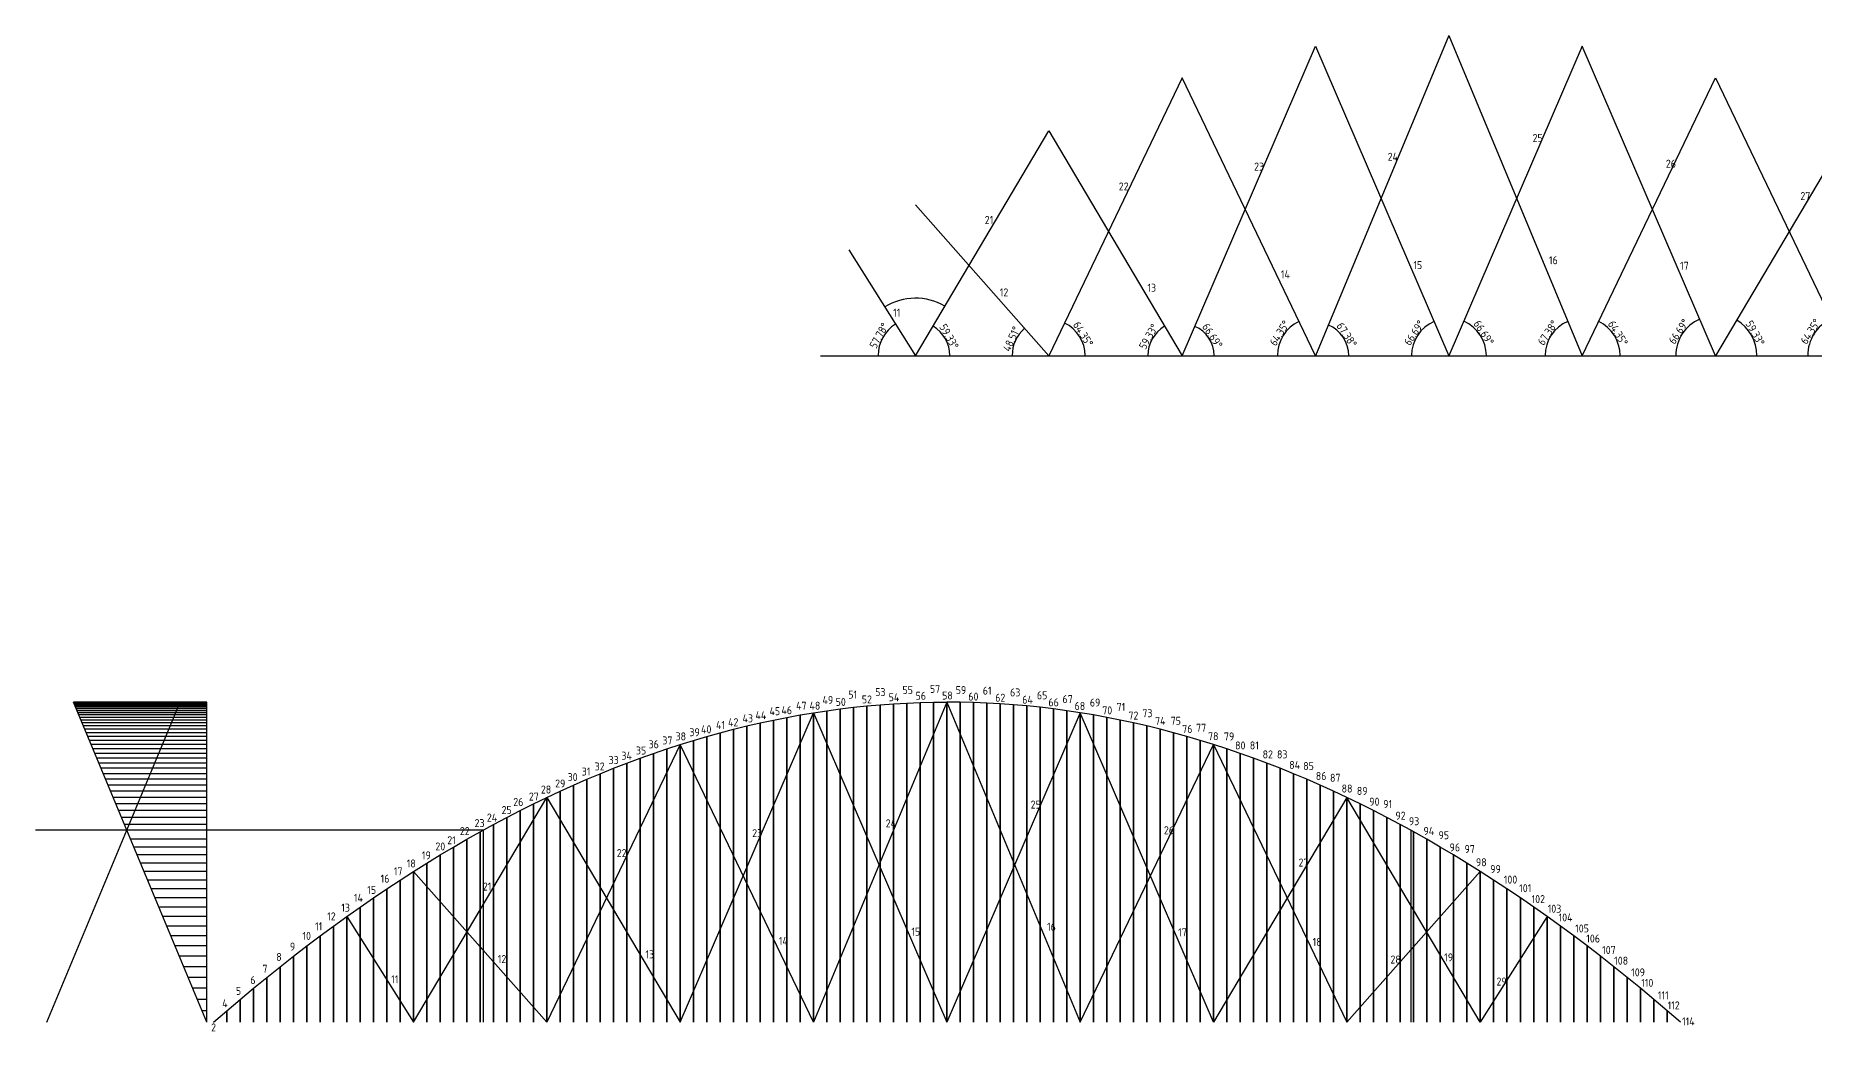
# Model space of a CAD drawing. Header units: millimetres. Extents: x 1597 to 131953, y -28680 to 57376.
# Drawn here: x 7505 to 74205, y 20049 to 57376 of the extents above; entities that cross this region are included whole.
import ezdxf

# ---------------------------------------------------------------- set-up
doc = ezdxf.new("R2010")
doc.units = ezdxf.units.MM
for name, color, linetype, lineweight in [('AM_5', 3, 'Continuous', 25), ('Warstwa1', 1, 'Continuous', 25), ('Warstwa2', 3, 'Continuous', 25), ('Warstwa3', 6, 'Continuous', 25), ('Warstwa4', 2, 'Continuous', 35)]:
    doc.layers.add(name, color=color, linetype=linetype, lineweight=lineweight)
doc.styles.get("Standard").update_dxf_attribs({"font": 'geniso.shx'})
doc.dimstyles.new('AM_ISO$2', dxfattribs={"dimtxt": 3.5, "dimasz": 3.5, "dimexe": 1, "dimexo": 1, "dimgap": 1.5, "dimtad": 1, "dimdsep": 46, "dimtxsty": 'Standard', "dimcen": 0, "dimclrd": 256, "dimclre": 256, "dimclrt": 2, "dimadec": 0, "dimazin": 2, "dimtp": 0.1, "dimtm": 0.1, "dimtfac": 0.71, "dimtdec": 3, "dimtmove": 0, "dimatfit": 3, "dimfxl": 1, "dimlwd": -1, "dimlwe": -1, "dimarcsym": 1})

# ---------------------------------------------------------------- blocks, each defined once
blk = doc.blocks.new('*D10')
at = {"layer": 'AM_5', "linetype": 'ByBlock', "transparency": 16777216}
blk.add_arc((40499, 45376), 1403, 122.36207, 179.85703, dxfattribs=at)
at = {"layer": 'AM_5', "transparency": 16777216}
for points in [[(39748, 46562), (39749, 46561), (39751, 46563)], [(39097, 45380), (39096, 45380), (39096, 45376)]]:
    blk.add_solid(points, dxfattribs=at)
at = {"layer": 'Defpoints', "color": 0, "transparency": 16777216}
for p in [(37999, 49343), (39402, 46250), (36942, 45376), (40499, 45376), (87494, 45376)]:
    blk.add_point(p, dxfattribs=at)
at = {"layer": 'AM_5', "color": 2, "transparency": 16777216, "insert": (39131, 46131), "char_height": 300, "attachment_point": 5, "rotation": 61.10955}
blk.add_mtext('57.78°', dxfattribs=at)
blk = doc.blocks.new('*D11')
at = {"layer": 'AM_5', "linetype": 'ByBlock', "transparency": 16777216}
blk.add_arc((40499, 45376), 1290, 0.1554, 59.17158, dxfattribs=at)
at = {"layer": 'AM_5', "transparency": 16777216}
for points in [[(41160, 46484), (41161, 46485), (41157, 46486)], [(41790, 45380), (41789, 45380), (41789, 45376)]]:
    blk.add_solid(points, dxfattribs=at)
at = {"layer": 'Defpoints', "color": 0, "transparency": 16777216}
for p in [(45499, 53806), (36942, 45376), (40499, 45376), (41713, 45813), (87494, 45376)]:
    blk.add_point(p, dxfattribs=at)
at = {"layer": 'AM_5', "color": 2, "transparency": 16777216, "insert": (41759, 46094), "char_height": 300, "attachment_point": 5, "rotation": 299.66349}
blk.add_mtext('59.33°', dxfattribs=at)
blk = doc.blocks.new('*D12')
at = {"layer": 'AM_5', "linetype": 'ByBlock', "transparency": 16777216}
blk.add_arc((45499, 45376), 1377, 131.63792, 179.85439, dxfattribs=at)
at = {"layer": 'AM_5', "transparency": 16777216}
for points in [[(44584, 46406), (44584, 46405), (44587, 46408)], [(44122, 45380), (44121, 45380), (44122, 45376)]]:
    blk.add_solid(points, dxfattribs=at)
at = {"layer": 'Defpoints', "color": 0, "transparency": 16777216}
for p in [(40499, 51029), (44335, 46113), (36942, 45376), (45499, 45376), (87494, 45376)]:
    blk.add_point(p, dxfattribs=at)
at = {"layer": 'AM_5', "color": 2, "transparency": 16777216, "insert": (44098, 46008), "char_height": 300, "attachment_point": 5, "rotation": 65.74616}
blk.add_mtext('48.51°', dxfattribs=at)
blk = doc.blocks.new('*D13')
at = {"layer": 'AM_5', "linetype": 'ByBlock', "transparency": 16777216}
blk.add_arc((45499, 45376), 1361, 0.14738, 64.20374, dxfattribs=at)
at = {"layer": 'AM_5', "transparency": 16777216}
for points in [[(46091, 46601), (46091, 46602), (46088, 46603)], [(46860, 45380), (46859, 45380), (46860, 45376)]]:
    blk.add_solid(points, dxfattribs=at)
at = {"layer": 'Defpoints', "color": 0, "transparency": 16777216}
for p in [(50499, 55789), (36942, 45376), (45499, 45376), (46765, 45874), (87494, 45376)]:
    blk.add_point(p, dxfattribs=at)
at = {"layer": 'AM_5', "color": 2, "transparency": 16777216, "insert": (46786, 46186), "char_height": 300, "attachment_point": 5, "rotation": 302.17556}
blk.add_mtext('64.35°', dxfattribs=at)
blk = doc.blocks.new('*D14')
at = {"layer": 'AM_5', "linetype": 'ByBlock', "transparency": 16777216}
blk.add_arc((50499, 45376), 1290, 120.82852, 179.8445, dxfattribs=at)
at = {"layer": 'AM_5', "transparency": 16777216}
for points in [[(49838, 46484), (49838, 46483), (49841, 46485)], [(49210, 45380), (49209, 45380), (49209, 45376)]]:
    blk.add_solid(points, dxfattribs=at)
at = {"layer": 'Defpoints', "color": 0, "transparency": 16777216}
for p in [(45499, 53806), (49505, 46197), (36942, 45376), (50499, 45376), (87494, 45376)]:
    blk.add_point(p, dxfattribs=at)
at = {"layer": 'AM_5', "color": 2, "transparency": 16777216, "insert": (49239, 46094), "char_height": 300, "attachment_point": 5, "rotation": 60.33651}
blk.add_mtext('59.33°', dxfattribs=at)
blk = doc.blocks.new('*D15')
at = {"layer": 'AM_5', "linetype": 'ByBlock', "transparency": 16777216}
blk.add_arc((50499, 45376), 1198, 0.16746, 66.52022, dxfattribs=at)
at = {"layer": 'AM_5', "transparency": 16777216}
for points in [[(50976, 46474), (50976, 46475), (50973, 46476)], [(51697, 45380), (51696, 45380), (51697, 45376)]]:
    blk.add_solid(points, dxfattribs=at)
at = {"layer": 'Defpoints', "color": 0, "transparency": 16777216}
for p in [(55499, 56979), (36942, 45376), (50499, 45376), (51608, 45829), (87494, 45376)]:
    blk.add_point(p, dxfattribs=at)
at = {"layer": 'AM_5', "color": 2, "transparency": 16777216, "insert": (51633, 46122), "char_height": 300, "attachment_point": 5, "rotation": 303.34384}
blk.add_mtext('66.69°', dxfattribs=at)
blk = doc.blocks.new('*D16')
at = {"layer": 'AM_5', "linetype": 'ByBlock', "transparency": 16777216}
blk.add_arc((55499, 45376), 1432, 115.7889, 179.85997, dxfattribs=at)
at = {"layer": 'AM_5', "transparency": 16777216}
for points in [[(54876, 46666), (54876, 46665), (54879, 46667)], [(54068, 45380), (54066, 45380), (54067, 45376)]]:
    blk.add_solid(points, dxfattribs=at)
at = {"layer": 'Defpoints', "color": 0, "transparency": 16777216}
for p in [(50499, 55789), (54450, 46351), (36942, 45376), (55499, 45376), (87494, 45376)]:
    blk.add_point(p, dxfattribs=at)
at = {"layer": 'AM_5', "color": 2, "transparency": 16777216, "insert": (54151, 46224), "char_height": 300, "attachment_point": 5, "rotation": 57.82444}
blk.add_mtext('64.35°', dxfattribs=at)
blk = doc.blocks.new('*D17')
at = {"layer": 'AM_5', "linetype": 'ByBlock', "transparency": 16777216}
blk.add_arc((55499, 45376), 1247, 0.1608, 67.21934, dxfattribs=at)
at = {"layer": 'AM_5', "transparency": 16777216}
for points in [[(55982, 46526), (55982, 46527), (55979, 46527)], [(56747, 45380), (56746, 45380), (56746, 45376)]]:
    blk.add_solid(points, dxfattribs=at)
at = {"layer": 'Defpoints', "color": 0, "transparency": 16777216}
for p in [(60499, 57376), (36942, 45376), (55499, 45376), (56652, 45853), (87494, 45376)]:
    blk.add_point(p, dxfattribs=at)
at = {"layer": 'AM_5', "color": 2, "transparency": 16777216, "insert": (56670, 46157), "char_height": 300, "attachment_point": 5, "rotation": 303.69007}
blk.add_mtext('67.38°', dxfattribs=at)
blk = doc.blocks.new('*D18')
at = {"layer": 'AM_5', "linetype": 'ByBlock', "transparency": 16777216}
blk.add_arc((60499, 45376), 1401, 113.45546, 179.85687, dxfattribs=at)
at = {"layer": 'AM_5', "transparency": 16777216}
for points in [[(59941, 46662), (59942, 46661), (59945, 46663)], [(59099, 45380), (59097, 45380), (59098, 45376)]]:
    blk.add_solid(points, dxfattribs=at)
at = {"layer": 'Defpoints', "color": 0, "transparency": 16777216}
for p in [(55499, 56979), (59499, 46358), (36942, 45376), (60499, 45376), (87494, 45376)]:
    blk.add_point(p, dxfattribs=at)
at = {"layer": 'AM_5', "color": 2, "transparency": 16777216, "insert": (59195, 46234), "char_height": 300, "attachment_point": 5, "rotation": 56.65616}
blk.add_mtext('66.69°', dxfattribs=at)
blk = doc.blocks.new('*D19')
at = {"layer": 'AM_5', "linetype": 'ByBlock', "transparency": 16777216}
blk.add_arc((60499, 45376), 1406, 0.1426, 66.54507, dxfattribs=at)
at = {"layer": 'AM_5', "transparency": 16777216}
for points in [[(61059, 46666), (61059, 46667), (61056, 46668)], [(61906, 45380), (61905, 45380), (61905, 45376)]]:
    blk.add_solid(points, dxfattribs=at)
at = {"layer": 'Defpoints', "color": 0, "transparency": 16777216}
for p in [(65499, 56979), (36942, 45376), (60499, 45376), (61801, 45908), (87494, 45376)]:
    blk.add_point(p, dxfattribs=at)
at = {"layer": 'AM_5', "color": 2, "transparency": 16777216, "insert": (61807, 46237), "char_height": 300, "attachment_point": 5, "rotation": 303.34384}
blk.add_mtext('66.69°', dxfattribs=at)
blk = doc.blocks.new('*D20')
at = {"layer": 'AM_5', "linetype": 'ByBlock', "transparency": 16777216}
blk.add_arc((65499, 45376), 1394, 112.76374, 179.85613, dxfattribs=at)
at = {"layer": 'AM_5', "transparency": 16777216}
for points in [[(64960, 46662), (64960, 46661), (64963, 46663)], [(64106, 45380), (64105, 45380), (64105, 45376)]]:
    blk.add_solid(points, dxfattribs=at)
at = {"layer": 'Defpoints', "color": 0, "transparency": 16777216}
for p in [(60499, 57376), (64512, 46360), (36942, 45376), (65499, 45376), (87494, 45376)]:
    blk.add_point(p, dxfattribs=at)
at = {"layer": 'AM_5', "color": 2, "transparency": 16777216, "insert": (64206, 46238), "char_height": 300, "attachment_point": 5, "rotation": 56.30993}
blk.add_mtext('67.38°', dxfattribs=at)
blk = doc.blocks.new('*D21')
at = {"layer": 'AM_5', "linetype": 'ByBlock', "transparency": 16777216}
blk.add_arc((65499, 45376), 1423, 0.14096, 64.21016, dxfattribs=at)
at = {"layer": 'AM_5', "transparency": 16777216}
for points in [[(66118, 46657), (66118, 46658), (66115, 46659)], [(66922, 45380), (66921, 45380), (66922, 45376)]]:
    blk.add_solid(points, dxfattribs=at)
at = {"layer": 'Defpoints', "color": 0, "transparency": 16777216}
for p in [(70499, 55789), (36942, 45376), (65499, 45376), (66823, 45896), (87494, 45376)]:
    blk.add_point(p, dxfattribs=at)
at = {"layer": 'AM_5', "color": 2, "transparency": 16777216, "insert": (66839, 46219), "char_height": 300, "attachment_point": 5, "rotation": 302.17556}
blk.add_mtext('64.35°', dxfattribs=at)
blk = doc.blocks.new('*D22')
at = {"layer": 'AM_5', "linetype": 'ByBlock', "transparency": 16777216}
blk.add_arc((70499, 45376), 1494, 113.44652, 179.86581, dxfattribs=at)
at = {"layer": 'AM_5', "transparency": 16777216}
for points in [[(69904, 46748), (69905, 46747), (69908, 46749)], [(69005, 45380), (69004, 45380), (69005, 45376)]]:
    blk.add_solid(points, dxfattribs=at)
at = {"layer": 'Defpoints', "color": 0, "transparency": 16777216}
for p in [(65499, 56979), (69432, 46423), (36942, 45376), (70499, 45376), (87494, 45376)]:
    blk.add_point(p, dxfattribs=at)
at = {"layer": 'AM_5', "color": 2, "transparency": 16777216, "insert": (69117, 46286), "char_height": 300, "attachment_point": 5, "rotation": 56.65616}
blk.add_mtext('66.69°', dxfattribs=at)
blk = doc.blocks.new('*D23')
at = {"layer": 'AM_5', "linetype": 'ByBlock', "transparency": 16777216}
blk.add_arc((70499, 45376), 1550, 0.12939, 59.19759, dxfattribs=at)
at = {"layer": 'AM_5', "transparency": 16777216}
for points in [[(71292, 46707), (71293, 46708), (71290, 46709)], [(72050, 45380), (72048, 45380), (72049, 45376)]]:
    blk.add_solid(points, dxfattribs=at)
at = {"layer": 'Defpoints', "color": 0, "transparency": 16777216}
for p in [(75499, 53806), (36942, 45376), (70499, 45376), (71958, 45901), (87494, 45376)]:
    blk.add_point(p, dxfattribs=at)
at = {"layer": 'AM_5', "color": 2, "transparency": 16777216, "insert": (71985, 46222), "char_height": 300, "attachment_point": 5, "rotation": 299.66349}
blk.add_mtext('59.33°', dxfattribs=at)
blk = doc.blocks.new('*D24')
at = {"layer": 'AM_5', "linetype": 'ByBlock', "transparency": 16777216}
blk.add_arc((75499, 45376), 1545, 115.77865, 179.87022, dxfattribs=at)
at = {"layer": 'AM_5', "transparency": 16777216}
for points in [[(74827, 46768), (74827, 46767), (74830, 46769)], [(73954, 45380), (73953, 45380), (73954, 45376)]]:
    blk.add_solid(points, dxfattribs=at)
at = {"layer": 'Defpoints', "color": 0, "transparency": 16777216}
for p in [(70499, 55789), (74367, 46428), (36942, 45376), (75499, 45376), (87494, 45376)]:
    blk.add_point(p, dxfattribs=at)
at = {"layer": 'AM_5', "color": 2, "transparency": 16777216, "insert": (74056, 46284), "char_height": 300, "attachment_point": 5, "rotation": 57.82444}
blk.add_mtext('64.35°', dxfattribs=at)
blk = doc.blocks.new('*D25')
at = {"layer": 'AM_5', "linetype": 'ByBlock', "transparency": 16777216}
blk.add_arc((75499, 45376), 1530, 0.13104, 48.37665, dxfattribs=at)
at = {"layer": 'AM_5', "transparency": 16777216}
for points in [[(76515, 46520), (76516, 46521), (76513, 46523)], [(77030, 45380), (77029, 45380), (77029, 45376)]]:
    blk.add_solid(points, dxfattribs=at)
at = {"layer": 'Defpoints', "color": 0, "transparency": 16777216}
for p in [(80499, 51029), (36942, 45376), (75499, 45376), (76969, 45802), (87494, 45376)]:
    blk.add_point(p, dxfattribs=at)
at = {"layer": 'AM_5', "color": 2, "transparency": 16777216, "insert": (77040, 46071), "char_height": 300, "attachment_point": 5, "rotation": 294.25384}
blk.add_mtext('48.51°', dxfattribs=at)
blk = doc.blocks.new('*D26')
at = {"layer": 'AM_5', "linetype": 'ByBlock', "transparency": 16777216}
blk.add_line((80021, 46189), (80919, 46716), dxfattribs=at)
for start, end in [(120.88581, 179.78721), (120.46023, 120.67302)]:
    blk.add_arc((80499, 45376), 942, start, end, dxfattribs=at)
at = {"layer": 'AM_5', "transparency": 16777216}
for points in [[(80015, 46186), (80016, 46185), (80018, 46187)], [(79557, 45380), (79556, 45380), (79557, 45376)]]:
    blk.add_solid(points, dxfattribs=at)
at = {"layer": 'Defpoints', "color": 0, "transparency": 16777216}
for p in [(75499, 53806), (36942, 45376), (79612, 45695), (80499, 45376), (87494, 45376)]:
    blk.add_point(p, dxfattribs=at)
at = {"layer": 'AM_5', "color": 2, "transparency": 16777216, "insert": (80389, 46590), "char_height": 300, "attachment_point": 5, "rotation": 30.46023}
blk.add_mtext('59.33°', dxfattribs=at)
blk = doc.blocks.new('*D27')
at = {"layer": 'AM_5', "linetype": 'ByBlock', "transparency": 16777216}
blk.add_line((81397, 45373), (81393, 44333), dxfattribs=at)
for start, end in [(0.22334, 57.55757), (359.77666, 0)]:
    blk.add_arc((80499, 45376), 898, start, end, dxfattribs=at)
at = {"layer": 'AM_5', "transparency": 16777216}
for points in [[(80980, 46134), (80981, 46135), (80978, 46136)], [(81398, 45380), (81396, 45380), (81397, 45376)]]:
    blk.add_solid(points, dxfattribs=at)
at = {"layer": 'Defpoints', "color": 0, "transparency": 16777216}
for p in [(82999, 49343), (36942, 45376), (80499, 45376), (81202, 45935), (87494, 45376)]:
    blk.add_point(p, dxfattribs=at)
at = {"layer": 'AM_5', "color": 2, "transparency": 16777216, "insert": (81555, 44852), "char_height": 300, "attachment_point": 5, "rotation": 269.77666}
blk.add_mtext('57.78°', dxfattribs=at)
blk = doc.blocks.new('*D28')
at = {"layer": 'AM_5', "linetype": 'ByBlock', "transparency": 16777216}
blk.add_arc((40499, 45376), 2158, 59.41992, 122.12616, dxfattribs=at)
at = {"layer": 'AM_5', "transparency": 16777216}
for points in [[(39352, 47203), (39351, 47204), (39349, 47202)], [(41597, 47234), (41597, 47233), (41600, 47232)]]:
    blk.add_solid(points, dxfattribs=at)
at = {"layer": 'Defpoints', "color": 0, "transparency": 16777216}
for p in [(45499, 53806), (37999, 49343), (40863, 47503), (40499, 45376), (40499, 45376)]:
    blk.add_point(p, dxfattribs=at)
at = {"layer": 'AM_5', "color": 2, "transparency": 16777216, "insert": (40470, 47537), "char_height": 3.5, "attachment_point": 5, "rotation": 0.77304}
blk.add_mtext('63°', dxfattribs=at)

msp = doc.modelspace()

# ---------------------------------------------------------------- linework, layer by layer
for p, q in [((7928.198, 20390.912), (12928.198, 32390.912)), ((13928.198, 20390.912), (8928.198, 32390.912))]:
    msp.add_line(p, q)
at = {"layer": 'Warstwa1'}
for p, q in [((60499.063, 57376.25), (55499.063, 45376.25)), ((60499.063, 57376.25), (65499.063, 45376.25)), ((50499.063, 45376.25), (55499.063, 56979.25)), ((55499.063, 56979.25), (60499.063, 45376.25)), ((65499.063, 56979.25), (60499.063, 45376.25)), ((70499.063, 45376.25), (65499.063, 56979.25)), ((50499.063, 55789.25), (45499.063, 45376.25)), ((55499.063, 45376.25), (50499.063, 55789.25)), ((65499.063, 45376.25), (70499.063, 55789.25)), ((70499.063, 55789.25), (75499.063, 45376.25)), ((40499.063, 45376.25), (45499.063, 53806.25)), ((45499.063, 53806.25), (50499.063, 45376.25)), ((75499.063, 53806.25), (70499.063, 45376.25)), ((45499.063, 45376.25), (40499.063, 51029.25)), ((37999.063, 49343.25), (40499.063, 45376.25)), ((13928.198, 20390.912), (13928.198, 32390.912)), ((41678.198, 32390.912), (36678.198, 20390.912)), ((41678.198, 32390.912), (46678.198, 20390.912)), ((31678.198, 20390.912), (36678.198, 31993.912)), ((36678.198, 31993.912), (41678.198, 20390.912)), ((46678.198, 31993.912), (41678.198, 20390.912)), ((51678.198, 20390.912), (46678.198, 31993.912)), ((31678.198, 30803.912), (26678.198, 20390.912)), ((36678.198, 20390.912), (31678.198, 30803.912)), ((46678.198, 20390.912), (51678.198, 30803.912)), ((51678.198, 30803.912), (56678.198, 20390.912)), ((21678.198, 20390.912), (26678.198, 28820.912)), ((26678.198, 28820.912), (31678.198, 20390.912)), ((56678.198, 28820.912), (51678.198, 20390.912)), ((61678.198, 20390.912), (56678.198, 28820.912)), ((24287.687, 27590.912), (7505.021, 27590.912)), ((24287.687, 27590.912), (24287.687, 20390.912)), ((59068.709, 27590.912), (59068.709, 20390.912)), ((26678.198, 20390.912), (21678.198, 26043.912)), ((56678.198, 20390.912), (61678.198, 26043.912)), ((19178.198, 24357.912), (21678.198, 20390.912)), ((64178.198, 24357.912), (61678.198, 20390.912))]:
    msp.add_line(p, q, dxfattribs=at)
at = {"layer": 'Warstwa2'}
for p, q in [((36942.182, 45376.25), (87494.262, 45376.25)), ((36678.198, 31993.912), (37178.198, 32069.912)), ((37178.198, 32069.912), (37678.198, 32136.912)), ((37678.198, 32136.912), (38178.198, 32196.912)), ((38178.198, 32196.912), (38678.198, 32247.912)), ((38678.198, 32247.912), (39178.198, 32291.912)), ((39178.198, 32291.912), (39678.198, 32327.912)), ((39678.198, 32327.912), (40178.198, 32354.912)), ((40178.198, 32354.912), (40678.198, 32374.912)), ((40678.198, 32374.912), (41178.198, 32386.912)), ((41178.198, 32386.912), (41678.198, 32390.912)), ((42178.198, 32386.912), (41678.198, 32390.912)), ((42678.198, 32374.912), (42178.198, 32386.912)), ((43178.198, 32354.912), (42678.198, 32374.912)), ((43678.198, 32327.912), (43178.198, 32354.912)), ((44178.198, 32291.912), (43678.198, 32327.912)), ((44678.198, 32247.912), (44178.198, 32291.912)), ((45178.198, 32196.912), (44678.198, 32247.912)), ((45678.198, 32136.912), (45178.198, 32196.912)), ((46178.198, 32069.912), (45678.198, 32136.912)), ((46678.198, 31993.912), (46178.198, 32069.912)), ((33178.198, 31244.912), (33678.198, 31374.912)), ((33678.198, 31374.912), (34178.198, 31497.912)), ((34178.198, 31497.912), (34678.198, 31612.912)), ((34678.198, 31612.912), (35178.198, 31720.912)), ((35178.198, 31720.912), (35678.198, 31819.912)), ((35678.198, 31819.912), (36178.198, 31910.912)), ((36178.198, 31910.912), (36678.198, 31993.912)), ((47178.198, 31910.912), (46678.198, 31993.912)), ((47678.198, 31819.912), (47178.198, 31910.912)), ((48178.198, 31720.912), (47678.198, 31819.912)), ((48678.198, 31612.912), (48178.198, 31720.912)), ((49178.198, 31497.912), (48678.198, 31612.912)), ((49678.198, 31374.912), (49178.198, 31497.912)), ((50178.198, 31244.912), (49678.198, 31374.912)), ((31178.198, 30641.912), (31678.198, 30803.912)), ((31678.198, 30803.912), (32178.198, 30958.912)), ((32178.198, 30958.912), (32678.198, 31105.912)), ((32678.198, 31105.912), (33178.198, 31244.912)), ((50678.198, 31105.912), (50178.198, 31244.912)), ((51178.198, 30958.912), (50678.198, 31105.912)), ((51678.198, 30803.912), (51178.198, 30958.912)), ((52178.198, 30641.912), (51678.198, 30803.912)), ((29178.198, 29911.912), (29678.198, 30105.912)), ((29678.198, 30105.912), (30178.198, 30291.912)), ((30178.198, 30291.912), (30678.198, 30470.912)), ((30678.198, 30470.912), (31178.198, 30641.912)), ((52678.198, 30470.912), (52178.198, 30641.912)), ((53178.198, 30291.912), (52678.198, 30470.912)), ((53678.198, 30105.912), (53178.198, 30291.912)), ((54178.198, 29911.912), (53678.198, 30105.912)), ((27678.198, 29280.912), (28178.198, 29498.912)), ((28178.198, 29498.912), (28678.198, 29708.912)), ((28678.198, 29708.912), (29178.198, 29911.912)), ((54678.198, 29708.912), (54178.198, 29911.912)), ((55178.198, 29498.912), (54678.198, 29708.912)), ((55678.198, 29280.912), (55178.198, 29498.912)), ((26178.198, 28578.912), (26678.198, 28820.912)), ((26678.198, 28820.912), (27178.198, 29054.912)), ((27178.198, 29054.912), (27678.198, 29280.912)), ((56178.198, 29054.912), (55678.198, 29280.912)), ((56678.198, 28820.912), (56178.198, 29054.912)), ((57178.198, 28578.912), (56678.198, 28820.912)), ((24678.198, 27804.912), (25178.198, 28070.912)), ((25178.198, 28070.912), (25678.198, 28328.912)), ((25678.198, 28328.912), (26178.198, 28578.912)), ((57678.198, 28328.912), (57178.198, 28578.912)), ((58178.198, 28070.912), (57678.198, 28328.912)), ((58678.198, 27804.912), (58178.198, 28070.912)), ((23678.198, 27249.912), (24178.198, 27530.912)), ((24178.198, 27530.912), (24678.198, 27804.912)), ((59068.709, 27590.912), (58678.198, 27804.912)), ((59678.198, 27249.912), (59068.709, 27590.912)), ((22678.198, 26662.912), (23178.198, 26959.912)), ((23178.198, 26959.912), (23678.198, 27249.912)), ((60178.198, 26959.912), (59678.198, 27249.912)), ((60678.198, 26662.912), (60178.198, 26959.912)), ((21178.198, 25722.912), (21678.198, 26043.912)), ((21678.198, 26043.912), (22178.198, 26356.912)), ((22178.198, 26356.912), (22678.198, 26662.912)), ((61178.198, 26356.912), (60678.198, 26662.912)), ((61678.198, 26043.912), (61178.198, 26356.912)), ((62178.198, 25722.912), (61678.198, 26043.912)), ((20178.198, 25055.912), (20678.198, 25392.912)), ((20678.198, 25392.912), (21178.198, 25722.912)), ((62678.198, 25392.912), (62178.198, 25722.912)), ((63178.198, 25055.912), (62678.198, 25392.912)), ((19178.198, 24357.912), (19678.198, 24710.912)), ((19678.198, 24710.912), (20178.198, 25055.912)), ((63678.198, 24710.912), (63178.198, 25055.912)), ((64178.198, 24357.912), (63678.198, 24710.912)), ((18678.198, 23996.912), (19178.198, 24357.912)), ((64678.198, 23996.912), (64178.198, 24357.912)), ((17678.198, 23250.912), (18178.198, 23627.912)), ((18178.198, 23627.912), (18678.198, 23996.912)), ((65178.198, 23627.912), (64678.198, 23996.912)), ((65678.198, 23250.912), (65178.198, 23627.912)), ((16678.198, 22473.912), (17178.198, 22865.912)), ((17178.198, 22865.912), (17678.198, 23250.912)), ((66178.198, 22865.912), (65678.198, 23250.912)), ((66678.198, 22473.912), (66178.198, 22865.912)), ((15678.198, 21663.912), (16178.198, 22072.912)), ((16178.198, 22072.912), (16678.198, 22473.912)), ((67178.198, 22072.912), (66678.198, 22473.912)), ((67678.198, 21663.912), (67178.198, 22072.912)), ((15178.198, 21247.912), (15678.198, 21663.912)), ((68178.198, 21247.912), (67678.198, 21663.912)), ((14178.198, 20390.912), (14678.198, 20822.912)), ((14678.198, 20822.912), (15178.198, 21247.912)), ((68678.198, 20822.912), (68178.198, 21247.912)), ((69178.198, 20390.912), (68678.198, 20822.912))]:
    msp.add_line(p, q, dxfattribs=at)
at = {"layer": 'Warstwa3'}
for p, q in [((8928.198, 32390.912), (13928.198, 32390.912)), ((13928.198, 32386.912), (8929.865, 32386.912)), ((13928.198, 32374.912), (8934.865, 32374.912)), ((13928.198, 32354.912), (8943.198, 32354.912)), ((13928.198, 32327.912), (8954.448, 32327.912)), ((13928.198, 32291.912), (8969.448, 32291.912)), ((13928.198, 32247.912), (8987.782, 32247.912)), ((13928.198, 32196.912), (9009.032, 32196.912)), ((13928.198, 32136.912), (9034.032, 32136.912)), ((13928.198, 32069.912), (9061.948, 32069.912)), ((13928.198, 31993.912), (9093.615, 31993.912)), ((13928.198, 31910.912), (9128.198, 31910.912)), ((13928.198, 31819.912), (9166.115, 31819.912)), ((13928.198, 31720.912), (9207.365, 31720.912)), ((13928.198, 31612.912), (9252.365, 31612.912)), ((13928.198, 31497.912), (9300.282, 31497.912)), ((13928.198, 31374.912), (9351.532, 31374.912)), ((13928.198, 31244.912), (9405.698, 31244.912)), ((13928.198, 31105.912), (9463.615, 31105.912)), ((13928.198, 30958.912), (9524.865, 30958.912)), ((13928.198, 30803.912), (9589.448, 30803.912)), ((13928.198, 30641.912), (9656.948, 30641.912)), ((13928.198, 30470.912), (9728.198, 30470.912)), ((13928.198, 30291.912), (9802.782, 30291.912)), ((13928.198, 30105.912), (9880.282, 30105.912)), ((13928.198, 29911.912), (9961.115, 29911.912)), ((13928.198, 29708.912), (10045.698, 29708.912)), ((13928.198, 29498.912), (10133.198, 29498.912)), ((13928.198, 29280.912), (10224.032, 29280.912)), ((13928.198, 29054.912), (10318.198, 29054.912)), ((13928.198, 28820.912), (10415.698, 28820.912)), ((13928.198, 28578.912), (10516.532, 28578.912)), ((13928.198, 28328.912), (10620.698, 28328.912)), ((13928.198, 28070.912), (10728.198, 28070.912)), ((13928.198, 27804.912), (10839.032, 27804.912)), ((13928.198, 27590.912), (10928.198, 27590.912)), ((13928.198, 27249.912), (11070.282, 27249.912)), ((13928.198, 26959.912), (11191.115, 26959.912)), ((13928.198, 26662.912), (11314.865, 26662.912)), ((13928.198, 26356.912), (11442.365, 26356.912)), ((13928.198, 26043.912), (11572.782, 26043.912)), ((13928.198, 25722.912), (11706.532, 25722.912)), ((13928.198, 25392.912), (11844.032, 25392.912)), ((13928.198, 25055.912), (11984.448, 25055.912)), ((13928.198, 24710.912), (12128.198, 24710.912)), ((13928.198, 24357.912), (12275.282, 24357.912)), ((13928.198, 23996.912), (12425.698, 23996.912)), ((13928.198, 23627.912), (12579.448, 23627.912)), ((13928.198, 23250.912), (12736.532, 23250.912)), ((13928.198, 22865.912), (12896.948, 22865.912)), ((13928.198, 22473.912), (13060.282, 22473.912)), ((13928.198, 22072.912), (13227.365, 22072.912)), ((13928.198, 21663.912), (13397.782, 21663.912)), ((13928.198, 21247.912), (13571.115, 21247.912)), ((13928.198, 20822.912), (13748.198, 20822.912))]:
    msp.add_line(p, q, dxfattribs=at)
at = {"layer": 'Warstwa4'}
for p, q in [((37178.198, 20390.912), (37178.198, 32069.912)), ((37678.198, 20390.912), (37678.198, 32136.912)), ((38178.198, 20390.912), (38178.198, 32196.912)), ((38678.198, 20390.912), (38678.198, 32247.912)), ((39178.198, 20390.912), (39178.198, 32291.912)), ((39678.198, 20390.912), (39678.198, 32327.912)), ((40178.198, 20390.912), (40178.198, 32354.912)), ((40678.198, 20390.912), (40678.198, 32374.912)), ((41178.198, 20390.912), (41178.198, 32386.912)), ((41678.198, 20390.912), (41678.198, 32390.912)), ((42178.198, 20390.912), (42178.198, 32386.912)), ((42678.198, 20390.912), (42678.198, 32374.912)), ((43178.198, 20390.912), (43178.198, 32354.912)), ((43678.198, 20390.912), (43678.198, 32327.912)), ((44178.198, 20390.912), (44178.198, 32291.912)), ((44678.198, 20390.912), (44678.198, 32247.912)), ((45178.198, 20390.912), (45178.198, 32196.912)), ((45678.198, 20390.912), (45678.198, 32136.912)), ((46178.198, 20390.912), (46178.198, 32069.912)), ((33678.198, 20390.912), (33678.198, 31374.912)), ((34178.198, 20390.912), (34178.198, 31497.912)), ((34678.198, 20390.912), (34678.198, 31612.912)), ((35178.198, 20390.912), (35178.198, 31720.912)), ((35678.198, 20390.912), (35678.198, 31819.912)), ((36178.198, 20390.912), (36178.198, 31910.912)), ((36678.198, 20390.912), (36678.198, 31993.912)), ((46678.198, 20390.912), (46678.198, 31993.912)), ((47178.198, 20390.912), (47178.198, 31910.912)), ((47678.198, 20390.912), (47678.198, 31819.912)), ((48178.198, 20390.912), (48178.198, 31720.912)), ((48678.198, 20390.912), (48678.198, 31612.912)), ((49178.198, 20390.912), (49178.198, 31497.912)), ((49678.198, 20390.912), (49678.198, 31374.912)), ((31678.198, 20390.912), (31678.198, 30803.912)), ((32178.198, 20390.912), (32178.198, 30958.912)), ((32678.198, 20390.912), (32678.198, 31105.912)), ((33178.198, 20390.912), (33178.198, 31244.912)), ((50178.198, 20390.912), (50178.198, 31244.912)), ((50678.198, 20390.912), (50678.198, 31105.912)), ((51178.198, 20390.912), (51178.198, 30958.912)), ((51678.198, 20390.912), (51678.198, 30803.912)), ((29678.198, 20390.912), (29678.198, 30105.912)), ((30178.198, 20390.912), (30178.198, 30291.912)), ((30678.198, 20390.912), (30678.198, 30470.912)), ((31178.198, 20390.912), (31178.198, 30641.912)), ((52178.198, 20390.912), (52178.198, 30641.912)), ((52678.198, 20390.912), (52678.198, 30470.912)), ((53178.198, 20390.912), (53178.198, 30291.912)), ((53678.198, 20390.912), (53678.198, 30105.912)), ((28178.198, 20390.912), (28178.198, 29498.912)), ((28678.198, 20390.912), (28678.198, 29708.912)), ((29178.198, 20390.912), (29178.198, 29911.912)), ((54178.198, 20390.912), (54178.198, 29911.912)), ((54678.198, 20390.912), (54678.198, 29708.912)), ((55178.198, 20390.912), (55178.198, 29498.912)), ((26678.198, 20390.912), (26678.198, 28820.912)), ((27178.198, 20390.912), (27178.198, 29054.912)), ((27678.198, 20390.912), (27678.198, 29280.912)), ((55678.198, 20390.912), (55678.198, 29280.912)), ((56178.198, 20390.912), (56178.198, 29054.912)), ((56678.198, 20390.912), (56678.198, 28820.912)), ((25178.198, 20390.912), (25178.198, 28070.912)), ((25678.198, 20390.912), (25678.198, 28328.912)), ((26178.198, 20390.912), (26178.198, 28578.912)), ((57178.198, 20390.912), (57178.198, 28578.912)), ((57678.198, 20390.912), (57678.198, 28328.912)), ((58178.198, 20390.912), (58178.198, 28070.912)), ((24178.198, 20390.912), (24178.198, 27530.912)), ((24678.198, 20390.912), (24678.198, 27804.912)), ((58678.198, 20390.912), (58678.198, 27804.912)), ((59178.198, 20390.912), (59178.198, 27529.655)), ((23178.198, 20390.912), (23178.198, 26959.912)), ((23678.198, 20390.912), (23678.198, 27249.912)), ((59678.198, 20390.912), (59678.198, 27249.912)), ((60178.198, 20390.912), (60178.198, 26959.912)), ((21678.198, 20390.912), (21678.198, 26043.912)), ((22178.198, 20390.912), (22178.198, 26356.912)), ((22678.198, 20390.912), (22678.198, 26662.912)), ((60678.198, 20390.912), (60678.198, 26662.912)), ((61178.198, 20390.912), (61178.198, 26356.912)), ((61678.198, 20390.912), (61678.198, 26043.912)), ((20678.198, 20390.912), (20678.198, 25392.912)), ((21178.198, 20390.912), (21178.198, 25722.912)), ((62178.198, 20390.912), (62178.198, 25722.912)), ((62678.198, 20390.912), (62678.198, 25392.912)), ((19678.198, 20390.912), (19678.198, 24710.912)), ((20178.198, 20390.912), (20178.198, 25055.912)), ((63178.198, 20390.912), (63178.198, 25055.912)), ((63678.198, 20390.912), (63678.198, 24710.912)), ((19178.198, 20390.912), (19178.198, 24357.912)), ((64178.198, 20390.912), (64178.198, 24357.912)), ((18178.198, 20390.912), (18178.198, 23627.912)), ((18678.198, 20390.912), (18678.198, 23996.912)), ((64678.198, 20390.912), (64678.198, 23996.912)), ((65178.198, 20390.912), (65178.198, 23627.912)), ((17178.198, 20390.912), (17178.198, 22865.912)), ((17678.198, 20390.912), (17678.198, 23250.912)), ((65678.198, 20390.912), (65678.198, 23250.912)), ((66178.198, 20390.912), (66178.198, 22865.912)), ((16178.198, 20390.912), (16178.198, 22072.912)), ((16678.198, 20390.912), (16678.198, 22473.912)), ((66678.198, 20390.912), (66678.198, 22473.912)), ((67178.198, 20390.912), (67178.198, 22072.912)), ((15678.198, 20390.912), (15678.198, 21663.912)), ((67678.198, 20390.912), (67678.198, 21663.912)), ((14678.198, 20390.912), (14678.198, 20822.912)), ((15178.198, 20390.912), (15178.198, 21247.912)), ((68178.198, 20390.912), (68178.198, 21247.912)), ((68678.198, 20390.912), (68678.198, 20822.912))]:
    msp.add_line(p, q, dxfattribs=at)

# ---------------------------------------------------------------- texts
at = {"layer": 'Warstwa2'}
for s, p in [('25', (63637.479, 53387.464)), ('24', (58203.818, 52683.047)), ('26', (68634.906, 52424.577)), ('23', (53196.924, 52315.414)), ('22', (48120.578, 51569.824)), ('27', (73679.448, 51213.675)), ('21', (43096.926, 50315.967)), ('54', (39493.486, 32425.633)), ('56', (40502.214, 32479.211)), ('58', (41496.322, 32488.953)), ('60', (42478.894, 32448.843)), ('62', (43487.948, 32407.22)), ('44', (34498.816, 31751.531)), ('46', (35471.385, 31938.175)), ('48', (36525.136, 32108.664)), ('50', (37505.269, 32250.287)), ('52', (38484.758, 32342.831)), ('64', (44500.206, 32333.578)), ('66', (45483.633, 32234.322)), ('68', (46465.01, 32096.631)), ('70', (47502.894, 31933.338)), ('72', (48483.118, 31738.028)), ('40', (32459.414, 31221.856)), ('42', (33471.784, 31487.12)), ('74', (49483.771, 31539.213)), ('76', (50499.232, 31235.042)), ('36', (30490.935, 30661.926)), ('38', (31502.407, 30957.445)), ('78', (51467.587, 30965.498)), ('80', (52483.048, 30616.501)), ('32', (28467.221, 29829.167)), ('34', (29470.912, 30233.561)), ('82', (53515.223, 30283.07)), ('84', (54512.013, 29888.818)), ('30', (27455.048, 29431.704)), ('86', (55508.777, 29472.191)), ('26', (25415.797, 28497.806)), ('28', (26451.357, 28965.096)), ('25', (44816.614, 28402.126)), ('88', (56476.549, 29001.101)), ('90', (57514.92, 28510.622)), ('24', (24426.865, 27913.283)), ('92', (58495.144, 27985.526)), ('22', (23415.393, 27407.791)), ('23', (34376.059, 27330.076)), ('24', (39382.953, 27697.708)), ('26', (49814.041, 27439.238)), ('94', (59546.512, 27411.546)), ('20', (22496.769, 26831.175)), ('22', (29299.713, 26584.485)), ('96', (60526.737, 26796.8)), ('18', (21423.053, 26193.477)), ('27', (54858.583, 26228.337)), ('98', (61514.067, 26239.004)), ('16', (20442.704, 25625.771)), ('21', (24276.061, 25330.628)), ('100', (62558.725, 25588.397)), ('14', (19442.077, 24906.787)), ('102', (63599.813, 24858.386)), ('12', (18440.331, 24211.735)), ('104', (64612.78, 24168.709)), ('10', (17511.544, 23478.595)), ('106', (65651.213, 23380.287)), ('8', (16529.552, 22691.419)), ('28', (58306.789, 22593.448)), ('108', (66695.926, 22550.239)), ('6', (15558.802, 21820.12)), ('29', (62282.88, 21768.28)), ('110', (67711.963, 21720.135)), ('4', (14503.402, 20950.014)), ('112', (68701.797, 20874.859))]:
    msp.add_text(s, height=300, dxfattribs=at).set_placement(p)
at = {"layer": 'Warstwa3'}
for s, p in [('15', (59166.659, 48623.42)), ('16', (64252.064, 48805.219)), ('17', (69168.017, 48598.089)), ('13', (49193.268, 47774.123)), ('14', (54198.65, 48276.733)), ('12', (43658.549, 47599.799)), ('11', (39662.502, 46838.7)), ('16', (45431.199, 23819.88)), ('14', (35377.786, 23291.395)), ('15', (40345.794, 23638.081)), ('17', (50347.152, 23612.751)), ('18', (55390.377, 23253.431)), ('12', (24837.684, 22614.461)), ('13', (30372.404, 22788.785)), ('19', (60323.513, 22674.912)), ('11', (20841.637, 21853.362))]:
    msp.add_text(s, height=300, dxfattribs=at).set_placement(p)
at = {"layer": 'Warstwa4'}
for s, p in [('51', (37980.041, 32524.183)), ('53', (38987.051, 32615.79)), ('55', (40010.152, 32696.063)), ('57', (41040.237, 32737.944)), ('59', (42007.469, 32692.573)), ('61', (43021.726, 32671.433)), ('63', (44044.827, 32605.121)), ('65', (45050.469, 32496.926)), ('45', (35025.967, 31902.94)), ('47', (36021.134, 32105.367)), ('49', (37009.317, 32321.755)), ('67', (46010.718, 32353.831)), ('69', (47035.631, 32224.344)), ('71', (48041.273, 32060.308)), ('73', (49005.014, 31826.469)), ('39', (32021.073, 31112.955)), ('41', (33019.732, 31385.185)), ('43', (34013.341, 31634.2)), ('75', (50066.525, 31543.768)), ('77', (51021.156, 31281.439)), ('35', (30015.489, 30428.09)), ('37', (31004.956, 30805.823)), ('79', (52065.208, 30956.857)), ('81', (53035.932, 30618.314)), ('33', (28988.896, 30072.096)), ('83', (54053.343, 30282.511)), ('85', (55038.034, 29846.245)), ('29', (26987.206, 29191.974)), ('31', (27983.254, 29639.32)), ('87', (56041.145, 29405.763)), ('27', (26002.515, 28703.356)), ('89', (57046.787, 28913.654)), ('91', (58039.46, 28420.379)), ('25', (24978.4, 28195.796)), ('93', (58999.617, 27776.897)), ('21', (22942.673, 27064.993)), ('23', (23965.775, 27707.177)), ('95', (60110.734, 27253.812)), ('19', (21991.662, 26497.89)), ('97', (61084.95, 26733.782)), ('17', (20940.627, 25901.077)), ('99', (62049.096, 25982.491)), ('15', (19941.968, 25203.051)), ('101', (63135.05, 25267.014)), ('13', (18967.752, 24536.436)), ('103', (64204.249, 24497.786)), ('11', (17985.168, 23838.925)), ('105', (65234.334, 23757.878)), ('9', (17038.902, 23076.268)), ('107', (66244.413, 22950.351)), ('7', (16012.548, 22247.981)), ('109', (67334.439, 22111.782)), ('5', (15016.454, 21418.427)), ('111', (68337.141, 21252.457)), ('2', (14087.317, 20048.86)), ('114', (69241.521, 20275.22))]:
    msp.add_text(s, height=300, dxfattribs=at).set_placement(p)

# ---------------------------------------------------------------- dimensions: what is measured, and where the dimension line sits
at = {"layer": 'AM_5'}
for base, line1, line2, override, picture, middle in [((56651.605, 45852.707), ((60499.063, 57376.25), (55499.063, 45376.25)), ((36942.182, 45376.25), (87494.262, 45376.25)), {"dimtxt": 300, "dimgap": 10, "dimadec": 2}, '*D17', (56669.876, 46156.792)), ((64512.103, 46360.462), ((60499.063, 57376.25), (65499.063, 45376.25)), ((36942.182, 45376.25), (87494.262, 45376.25)), {"dimtxt": 300, "dimgap": 10, "dimadec": 2}, '*D20', (64206.198, 46238.16)), ((51607.603, 45829.297), ((50499.063, 45376.25), (55499.063, 56979.25)), ((36942.182, 45376.25), (87494.262, 45376.25)), {"dimtxt": 300, "dimgap": 10, "dimadec": 2}, '*D15', (51633.138, 46122.441)), ((59499.062, 46357.525), ((36942.182, 45376.25), (87494.262, 45376.25)), ((55499.063, 56979.25), (60499.063, 45376.25)), {"dimtxt": 300, "dimgap": 10, "dimadec": 2}, '*D18', (59194.994, 46234.293)), ((61800.803, 45908.255), ((65499.063, 56979.25), (60499.063, 45376.25)), ((36942.182, 45376.25), (87494.262, 45376.25)), {"dimtxt": 300, "dimgap": 10, "dimadec": 2}, '*D19', (61807.493, 46237.162)), ((69432.43, 46422.909), ((70499.063, 45376.25), (65499.063, 56979.25)), ((36942.182, 45376.25), (87494.262, 45376.25)), {"dimtxt": 300, "dimgap": 10, "dimadec": 2}, '*D22', (69117.007, 46285.606)), ((46765.451, 45873.827), ((50499.063, 55789.25), (45499.063, 45376.25)), ((36942.182, 45376.25), (87494.262, 45376.25)), {"dimtxt": 300, "dimgap": 10, "dimadec": 2}, '*D13', (46786.157, 46186.01)), ((54450.002, 46351.124), ((36942.182, 45376.25), (87494.262, 45376.25)), ((55499.063, 45376.25), (50499.063, 55789.25)), {"dimtxt": 300, "dimgap": 10, "dimadec": 2}, '*D16', (54151.478, 46224.067)), ((66823.135, 45896.492), ((65499.063, 45376.25), (70499.063, 55789.25)), ((36942.182, 45376.25), (87494.262, 45376.25)), {"dimtxt": 300, "dimgap": 10, "dimadec": 2}, '*D21', (66838.616, 46219.014)), ((74367.123, 46428.142), ((70499.063, 55789.25), (75499.063, 45376.25)), ((36942.182, 45376.25), (87494.262, 45376.25)), {"dimtxt": 300, "dimgap": 10, "dimadec": 2}, '*D24', (74055.714, 46284.316)), ((41713.384, 45812.85), ((40499.063, 45376.25), (45499.063, 53806.25)), ((36942.182, 45376.25), (87494.262, 45376.25)), {"dimtxt": 300, "dimgap": 10, "dimpost": '', "dimadec": 2}, '*D11', (41759.405, 46094.073)), ((49504.703, 46197.435), ((36942.182, 45376.25), (87494.262, 45376.25)), ((45499.063, 53806.25), (50499.063, 45376.25)), {"dimtxt": 300, "dimgap": 10, "dimadec": 2}, '*D14', (49239.428, 46093.67)), ((71957.518, 45900.627), ((75499.063, 53806.25), (70499.063, 45376.25)), ((36942.182, 45376.25), (87494.262, 45376.25)), {"dimtxt": 300, "dimgap": 10, "dimadec": 2}, '*D23', (71984.839, 46222.468)), ((79612.237, 45695.102), ((80499.063, 45376.25), (75499.063, 53806.25)), ((36942.182, 45376.25), (87494.262, 45376.25)), {"dimtxt": 300, "dimgap": 10, "dimadec": 2}, '*D26', (80388.892, 46590.377)), ((40862.959, 47503.12), ((37999.063, 49343.25), (40499.063, 45376.25)), ((40499.063, 45376.25), (45499.063, 53806.25)), {"dimpost": ''}, '*D28', (40469.907, 47537.079)), ((44335.422, 46112.968), ((36942.182, 45376.25), (87494.262, 45376.25)), ((45499.063, 45376.25), (40499.063, 51029.25)), {"dimtxt": 300, "dimgap": 10, "dimadec": 2}, '*D12', (44097.501, 46007.721)), ((76968.857, 45802.409), ((75499.063, 45376.25), (80499.063, 51029.25)), ((36942.182, 45376.25), (87494.262, 45376.25)), {"dimtxt": 300, "dimgap": 10, "dimadec": 2}, '*D25', (77040.193, 46070.603)), ((39401.664, 46249.806), ((37999.063, 49343.25), (40499.063, 45376.25)), ((36942.182, 45376.25), (87494.262, 45376.25)), {"dimtxt": 300, "dimgap": 10, "dimpost": '', "dimadec": 2}, '*D10', (39130.906, 46131.216)), ((81201.575, 45935.466), ((82999.063, 49343.25), (80499.063, 45376.25)), ((36942.182, 45376.25), (87494.262, 45376.25)), {"dimtxt": 300, "dimgap": 10, "dimadec": 2}, '*D27', (81554.94, 44852.131))]:
    dim = msp.add_angular_dim_2l(base=base, line1=line1, line2=line2, dimstyle='AM_ISO$2', override=override, dxfattribs=at)
    dim.commit()
    dim.dimension.update_dxf_attribs({"geometry": picture, "text_midpoint": middle})

doc.saveas('drawing.dxf')
